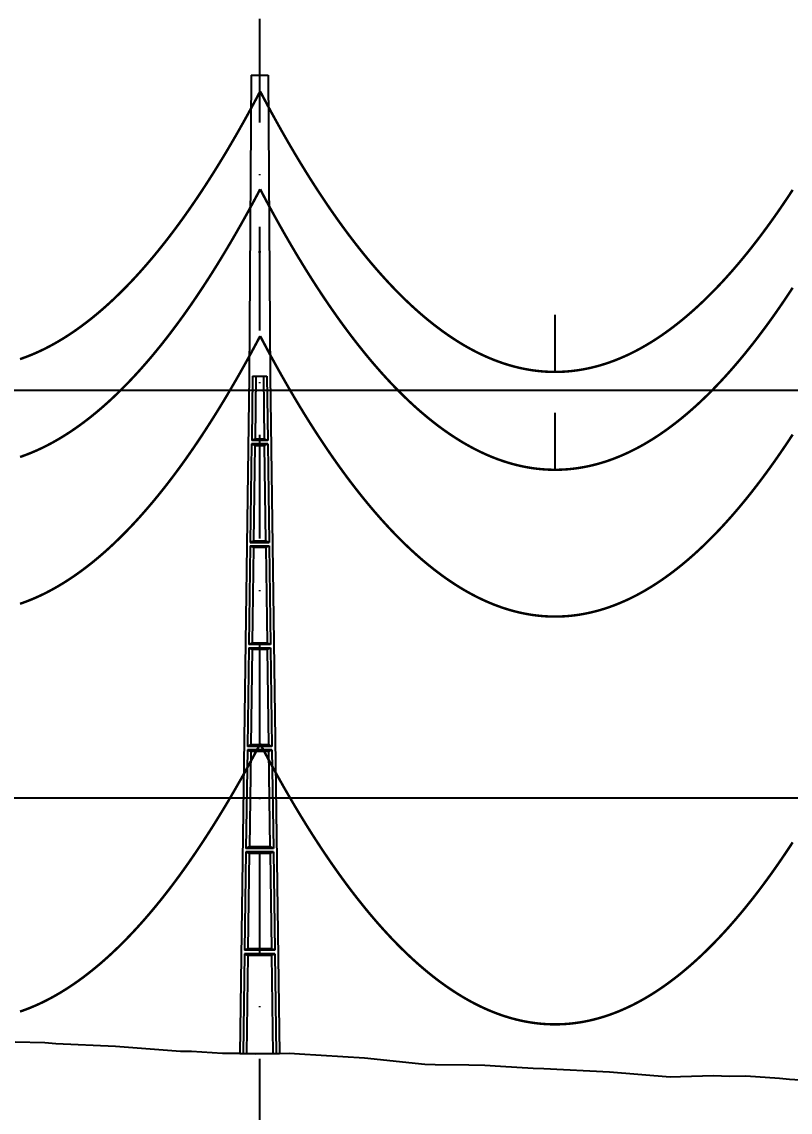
# Model space of a CAD drawing. Header units: metres. Extents: x -121 to 9872, y 3505 to 10721.
# Drawn here: x 7355.3 to 7449.5, y 6238.4 to 6372.1 of the extents above; entities that cross this region are included whole.
import ezdxf

# ---------------------------------------------------------------- set-up
doc = ezdxf.new("R2010")
doc.units = ezdxf.units.M
doc.header["$PDMODE"] = 2
doc.linetypes.add('DASHDOT', pattern=[25.4, 12.7, -6.35, 0, -6.35])
doc.linetypes.add('DASHED', pattern=[0.75, 0.5, -0.25])
for name, color, linetype in [('C-ROAD-PROF', 2, 'DASHED'), ('CON-EOL- FO', 101, 'Continuous'), ('CON-EOL- PROJEÇÃO', 22, 'Continuous'), ('CON-EOL-CA ARBUTUS', 144, 'Continuous'), ('cotas', 7, 'Continuous'), ('GRID', 253, 'Continuous'), ('POSTE DT', 7, 'Continuous')]:
    doc.layers.add(name, color=color, linetype=linetype)
doc.styles.get("Standard").update_dxf_attribs({"font": 'arial.ttf'})
doc.dimstyles.new('ISO-25', dxfattribs={"dimtxt": 2.5, "dimasz": 2.5, "dimexe": 1.25, "dimexo": 0.625, "dimtad": 1, "dimzin": 1, "dimtxsty": 'Standard', "dimcen": 2.5, "dimaunit": 1, "dimadec": 3, "dimazin": 3, "dimtfac": 1, "dimtmove": 0, "dimatfit": 3, "dimfxlon": 1, "dimarcsym": 0})

# ---------------------------------------------------------------- blocks, each defined once
blk = doc.blocks.new('*U1')
at = {"layer": 'POSTE DT', "extrusion": (0, 1, 0)}
for p, q in [((-3.31, 378.23), (-4.05, 262)), ((-3.31, 378.23), (3.31, 378.23)), ((3.31, 378.23), (4.06, 262)), ((-4.05, 262), (-7.72, 0)), ((-4.05, 262), (-4.05, 262)), ((-2.73, 262), (-3.08, 237.05)), ((-2.73, 262), (2.75, 262)), ((-1.42, 262), (-1.77, 237.57)), ((1.43, 262), (1.77, 237.57)), ((2.75, 262), (3.1, 237.05)), ((4.06, 262), (7.72, 0)), ((3.1, 237.05), (-3.08, 237.05)), ((-3.1, 235.74), (-3.63, 197.65)), ((3.11, 235.73), (-3.1, 235.74)), ((-1.8, 235.21), (-2.32, 198.19)), ((1.8, 235.21), (2.32, 198.19)), ((3.11, 235.73), (3.65, 197.65)), ((-3.65, 196.34), (-4.19, 158.25)), ((-2.35, 195.8), (-2.87, 158.8)), ((2.35, 195.8), (2.87, 158.8)), ((3.66, 196.34), (4.2, 158.25)), ((-4.21, 156.94), (-4.74, 118.85)), ((-2.9, 156.39), (-3.42, 119.41)), ((2.91, 156.39), (3.42, 119.41)), ((4.21, 156.94), (4.75, 118.85)), ((4.75, 118.85), (-4.74, 118.85)), ((-4.76, 117.54), (-5.29, 79.45)), ((4.77, 117.54), (-4.76, 117.54)), ((-3.46, 116.98), (-3.97, 80.02)), ((3.46, 116.98), (3.98, 80.02)), ((4.77, 117.54), (5.3, 79.45)), ((-5.31, 78.14), (-5.85, 40.06)), ((5.32, 78.14), (-5.31, 78.14)), ((5.3, 79.45), (-5.29, 79.45)), ((-4.01, 77.57), (-4.53, 40.63)), ((4.01, 77.57), (4.53, 40.63)), ((5.32, 78.14), (5.85, 40.06)), ((-5.86, 38.74), (-6.41, 0)), ((5.87, 38.74), (-5.86, 38.74)), ((5.85, 40.06), (-5.85, 40.06)), ((-4.56, 38.17), (-5.1, 0)), ((4.56, 38.17), (5.1, 0)), ((5.87, 38.74), (6.41, 0)), ((-6.41, 0), (-7.72, 0)), ((-5.1, 0), (-6.41, 0)), ((5.1, 0), (-5.1, 0)), ((6.41, 0), (5.1, 0)), ((7.72, 0), (6.41, 0))]:
    blk.add_line(p, q, dxfattribs=at)
at = {"layer": 'POSTE DT', "ltscale": 3}
for points in [[(-3.65, 196.34), (3.66, 196.34)], [(-3.63, 197.65), (3.65, 197.65)], [(-4.21, 156.94), (4.21, 156.94)], [(4.2, 158.25), (-4.19, 158.25)]]:
    blk.add_lwpolyline(points, dxfattribs=at)
at = {"layer": 'POSTE DT'}
for points, knots in [([(0.25, 309.94), (0.25, 309.93), (0.25, 309.93), (0.25, 309.92), (0.25, 309.91), (0.25, 309.9), (0.25, 309.89), (0.24, 309.85), (0.22, 309.82), (0.19, 309.77), (0.16, 309.74), (0.11, 309.71), (0.08, 309.7), (0.01, 309.68), (-0.02, 309.68), (-0.08, 309.7), (-0.11, 309.71), (-0.16, 309.74), (-0.18, 309.76), (-0.21, 309.8), (-0.22, 309.82), (-0.24, 309.85), (-0.24, 309.87), (-0.25, 309.89), (-0.25, 309.9), (-0.25, 309.92), (-0.25, 309.92), (-0.25, 309.93), (-0.25, 309.94), (-0.25, 309.95), (-0.25, 309.95), (-0.25, 309.96), (-0.25, 309.97), (-0.24, 310), (-0.23, 310.02), (-0.21, 310.07), (-0.2, 310.09), (-0.15, 310.14), (-0.13, 310.15), (-0.07, 310.18), (-0.03, 310.19), (0.03, 310.19), (0.06, 310.18), (0.12, 310.16), (0.14, 310.14), (0.18, 310.11), (0.2, 310.09), (0.21, 310.06), (0.22, 310.05), (0.23, 310.04), (0.24, 310.01), (0.24, 309.99), (0.25, 309.97), (0.25, 309.96), (0.25, 309.95), (0.25, 309.94), (0.25, 309.94), (0.25, 309.94), (0.25, 309.94)], [-54.728303, -54.728303, -54.728303, -54.728303, -54.309038, -54.309038, -53.647169, -53.647169, -52.532885, -52.532885, -48.86224, -48.86224, -45.282765, -45.282765, -41.52867, -41.52867, -37.867486, -37.867486, -34.454589, -34.454589, -31.301423, -31.301423, -28.48103, -28.48103, -26.961755, -26.961755, -25.7544, -25.7544, -25.136228, -25.136228, -24.64409, -24.64409, -24.094201, -24.094201, -23.191199, -23.191199, -20.494482, -20.494482, -17.342863, -17.342863, -13.645538, -13.645538, -9.835989, -9.835989, -6.296781, -6.296781, -3.005029, -3.005029, 0, 0, 0, 1.527594, 1.527594, 3.697216, 3.697216, 4.489727, 4.489727, 5.01438, 5.01438, 5.095313, 5.095313, 5.095313, 5.095313]), ([(-1.77, 237.57), (-1.99, 237.49), (-2.21, 237.4), (-2.64, 237.22), (-2.86, 237.14), (-3.08, 237.05)], [0, 0, 0, 0, 56.660495, 56.660495, 113.412826, 113.412826, 113.412826, 113.412826]), ([(1.77, 237.57), (1.18, 237.57), (0.59, 237.57), (-0.59, 237.57), (-1.18, 237.57), (-1.77, 237.57)], [0, 0, 0, 0, 67.306894, 67.306894, 134.614447, 134.614447, 134.614447, 134.614447]), ([(3.1, 237.05), (2.87, 237.14), (2.65, 237.23), (2.21, 237.4), (1.99, 237.49), (1.77, 237.57)], [0, 0, 0, 0, 56.738948, 56.738948, 113.38731, 113.38731, 113.38731, 113.38731]), ([(-3.1, 235.74), (-2.88, 235.65), (-2.67, 235.56), (-2.23, 235.39), (-2.02, 235.3), (-1.8, 235.21)], [0.055576, 0.055576, 0.055576, 0.055576, 56.767409, 56.767409, 113.50757, 113.50757, 113.50757, 113.50757]), ([(-1.8, 235.21), (-1.2, 235.21), (-0.6, 235.21), (0.6, 235.21), (1.2, 235.21), (1.8, 235.21)], [0, 0, 0, 0, 68.567797, 68.567797, 137.136247, 137.136247, 137.136247, 137.136247]), ([(1.8, 235.21), (2.02, 235.3), (2.24, 235.38), (2.68, 235.56), (2.89, 235.65), (3.11, 235.73)], [0, 0, 0, 0, 56.845349, 56.845349, 113.599799, 113.599799, 113.599799, 113.599799]), ([(-2.32, 198.19), (-2.54, 198.1), (-2.76, 198.01), (-3.2, 197.83), (-3.41, 197.74), (-3.63, 197.65)], [0, 0, 0, 0, 63.412073, 63.412073, 126.777421, 126.777421, 126.777421, 126.777421]), ([(2.32, 198.19), (1.55, 198.19), (0.77, 198.19), (-0.77, 198.19), (-1.55, 198.19), (-2.32, 198.19)], [0, 0, 0, 0, 88.31008, 88.31008, 176.620652, 176.620652, 176.620652, 176.620652]), ([(3.65, 197.65), (3.43, 197.74), (3.2, 197.83), (2.76, 198.01), (2.54, 198.1), (2.32, 198.19)], [0, 0, 0, 0, 63.488119, 63.488119, 126.880939, 126.880939, 126.880939, 126.880939]), ([(-3.65, 196.34), (-3.43, 196.25), (-3.22, 196.16), (-2.78, 195.98), (-2.57, 195.89), (-2.35, 195.8)], [0.054307, 0.054307, 0.054307, 0.054307, 63.527131, 63.527131, 127.063246, 127.063246, 127.063246, 127.063246]), ([(-2.35, 195.8), (-1.57, 195.8), (-0.78, 195.8), (0.79, 195.8), (1.57, 195.8), (2.35, 195.8)], [0, 0, 0, 0, 89.585713, 89.585713, 179.17191, 179.17191, 179.17191, 179.17191]), ([(2.35, 195.8), (2.57, 195.89), (2.79, 195.98), (3.23, 196.16), (3.45, 196.25), (3.66, 196.34)], [0, 0, 0, 0, 63.60246, 63.60246, 127.109696, 127.109696, 127.109696, 127.109696]), ([(-4.21, 156.94), (-3.99, 156.85), (-3.77, 156.75), (-3.34, 156.57), (-3.12, 156.48), (-2.9, 156.39)], [0.053423, 0.053423, 0.053423, 0.053423, 70.429742, 70.429742, 140.90167, 140.90167, 140.90167, 140.90167]), ([(-2.87, 158.8), (-3.09, 158.71), (-3.31, 158.62), (-3.75, 158.43), (-3.97, 158.34), (-4.19, 158.25)], [0, 0, 0, 0, 70.301707, 70.301707, 140.590947, 140.590947, 140.590947, 140.590947]), ([(-2.9, 156.39), (-1.94, 156.39), (-0.97, 156.39), (0.97, 156.39), (1.94, 156.39), (2.91, 156.39)], [0, 0, 0, 0, 110.60219, 110.60219, 221.20473, 221.20473, 221.20473, 221.20473]), ([(2.87, 158.8), (1.92, 158.8), (0.96, 158.8), (-0.96, 158.8), (-1.91, 158.8), (-2.87, 158.8)], [0, 0, 0, 0, 109.314454, 109.314454, 218.629264, 218.629264, 218.629264, 218.629264]), ([(4.2, 158.25), (3.98, 158.34), (3.76, 158.44), (3.31, 158.62), (3.09, 158.71), (2.87, 158.8)], [0, 0, 0, 0, 70.379198, 70.379198, 140.659718, 140.659718, 140.659718, 140.659718]), ([(2.91, 156.39), (3.12, 156.48), (3.34, 156.57), (3.78, 156.75), (4, 156.85), (4.21, 156.94)], [0, 0, 0, 0, 70.506649, 70.506649, 140.914701, 140.914701, 140.914701, 140.914701]), ([(-3.42, 119.41), (-3.64, 119.32), (-3.86, 119.23), (-4.3, 119.04), (-4.52, 118.95), (-4.74, 118.85)], [0, 0, 0, 0, 77.299547, 77.299547, 154.618634, 154.618634, 154.618634, 154.618634]), ([(3.42, 119.41), (2.28, 119.41), (1.14, 119.41), (-1.14, 119.41), (-2.28, 119.41), (-3.42, 119.41)], [0, 0, 0, 0, 130.319901, 130.319901, 260.640046, 260.640046, 260.640046, 260.640046]), ([(4.75, 118.85), (4.53, 118.95), (4.31, 119.04), (3.87, 119.23), (3.64, 119.32), (3.42, 119.41)], [0, 0, 0, 0, 77.381597, 77.381597, 154.66183, 154.66183, 154.66183, 154.66183]), ([(-4.76, 117.54), (-4.54, 117.45), (-4.32, 117.35), (-3.89, 117.17), (-3.67, 117.07), (-3.46, 116.98)], [0.052784, 0.052784, 0.052784, 0.052784, 77.438432, 77.438432, 154.950301, 154.950301, 154.950301, 154.950301]), ([(-3.46, 116.98), (-2.3, 116.98), (-1.15, 116.98), (1.15, 116.98), (2.31, 116.98), (3.46, 116.98)], [0, 0, 0, 0, 131.617604, 131.617604, 263.235447, 263.235447, 263.235447, 263.235447]), ([(3.46, 116.98), (3.68, 117.07), (3.89, 117.17), (4.33, 117.35), (4.55, 117.45), (4.77, 117.54)], [0, 0, 0, 0, 77.520013, 77.520013, 154.938747, 154.938747, 154.938747, 154.938747]), ([(-5.31, 78.14), (-5.09, 78.05), (-4.88, 77.95), (-4.44, 77.76), (-4.23, 77.67), (-4.01, 77.57)], [0.052308, 0.052308, 0.052308, 0.052308, 84.527725, 84.527725, 169.158824, 169.158824, 169.158824, 169.158824]), ([(-3.97, 80.02), (-4.19, 79.93), (-4.41, 79.83), (-4.85, 79.64), (-5.07, 79.55), (-5.29, 79.45)], [0, 0, 0, 0, 84.379671, 84.379671, 168.809376, 168.809376, 168.809376, 168.809376]), ([(-4.01, 77.57), (-2.67, 77.57), (-1.34, 77.57), (1.34, 77.57), (2.67, 77.57), (4.01, 77.57)], [0, 0, 0, 0, 152.632212, 152.632212, 305.264569, 305.264569, 305.264569, 305.264569]), ([(3.98, 80.02), (2.65, 80.02), (1.33, 80.02), (-1.32, 80.02), (-2.65, 80.02), (-3.97, 80.02)], [0, 0, 0, 0, 151.326157, 151.326157, 302.652465, 302.652465, 302.652465, 302.652465]), ([(5.3, 79.45), (5.08, 79.55), (4.86, 79.64), (4.42, 79.83), (4.2, 79.93), (3.98, 80.02)], [0, 0, 0, 0, 84.46863, 84.46863, 168.833721, 168.833721, 168.833721, 168.833721]), ([(4.01, 77.57), (4.23, 77.67), (4.45, 77.76), (4.88, 77.95), (5.1, 78.05), (5.32, 78.14)], [0, 0, 0, 0, 84.616316, 84.616316, 169.129178, 169.129178, 169.129178, 169.129178]), ([(-5.86, 38.74), (-5.65, 38.65), (-5.43, 38.55), (-5, 38.36), (-4.78, 38.26), (-4.56, 38.17)], [0.026524, 0.026524, 0.026524, 0.026524, 91.679563, 91.679563, 183.466041, 183.466041, 183.466041, 183.466041]), ([(-4.53, 40.63), (-4.75, 40.53), (-4.97, 40.44), (-5.41, 40.25), (-5.63, 40.15), (-5.85, 40.06)], [0, 0, 0, 0, 91.523648, 91.523648, 183.126775, 183.126775, 183.126775, 183.126775]), ([(-4.56, 38.17), (-3.04, 38.17), (-1.52, 38.17), (1.52, 38.17), (3.04, 38.17), (4.56, 38.17)], [0, 0, 0, 0, 173.646192, 173.646192, 347.292451, 347.292451, 347.292451, 347.292451]), ([(4.53, 40.63), (3.02, 40.63), (1.51, 40.63), (-1.51, 40.63), (-3.02, 40.63), (-4.53, 40.63)], [0, 0, 0, 0, 172.33304, 172.33304, 344.666151, 344.666151, 344.666151, 344.666151]), ([(5.85, 40.06), (5.63, 40.15), (5.41, 40.25), (4.97, 40.44), (4.75, 40.53), (4.53, 40.63)], [0, 0, 0, 0, 91.621326, 91.621326, 183.137324, 183.137324, 183.137324, 183.137324]), ([(4.56, 38.17), (4.78, 38.26), (5, 38.36), (5.43, 38.55), (5.65, 38.65), (5.87, 38.74)], [0, 0, 0, 0, 91.776928, 91.776928, 183.448614, 183.448614, 183.448614, 183.448614])]:
    blk.add_open_spline(points, degree=3, knots=knots, dxfattribs=at)
blk = doc.blocks.new('*D403')
at = {"layer": 'cotas', "color": 0, "lineweight": -2, "transparency": 16777216}
for p, q in [((7384.42, 6397.06), (7384.42, 6399.31)), ((7459.49, 6397.06), (7459.49, 6399.31)), ((7386.92, 6398.06), (7456.99, 6398.06))]:
    blk.add_line(p, q, dxfattribs=at)
at = {"layer": 'cotas', "color": 0, "transparency": 16777216}
for points in [[(7386.92, 6398.48), (7386.92, 6397.64), (7384.42, 6398.06)], [(7456.99, 6398.48), (7456.99, 6397.64), (7459.49, 6398.06)]]:
    blk.add_solid(points, dxfattribs=at)
at = {"layer": 'Defpoints', "color": 0, "transparency": 16777216}
for p in [(7459.49, 6398.06), (7459.49, 6370.9), (7384.42, 6365.57)]:
    blk.add_point(p, dxfattribs=at)
at = {"layer": 'cotas', "color": 0, "transparency": 16777216, "insert": (7421.95, 6399.96), "char_height": 2.5, "attachment_point": 5}
blk.add_mtext('75.06', dxfattribs=at)

msp = doc.modelspace()

# ---------------------------------------------------------------- linework, layer by layer
at = {"layer": 'C-ROAD-PROF', "color": 0, "linetype": 'Continuous', "lineweight": -3}
msp.add_lwpolyline([(7354.442, 6247.061), (7358.068, 6246.99), (7359.423, 6246.86), (7366.735, 6246.534), (7374.71, 6245.9), (7376.069, 6245.928), (7379.862, 6245.672), (7381.896, 6245.644), (7383.893, 6245.585), (7388.089, 6245.669), (7389.318, 6245.585), (7397.29, 6245.108), (7404.675, 6244.308), (7405.931, 6244.258), (7410.07, 6244.229), (7412.025, 6244.18), (7413.957, 6244.087), (7417.97, 6243.817), (7419.28, 6243.773), (7427.313, 6243.388), (7434.762, 6242.744), (7436.04, 6242.808), (7440.083, 6242.941), (7442.059, 6242.851), (7444.063, 6242.865), (7448.153, 6242.577), (7449.416, 6242.463), (7456.69, 6242.015)], dxfattribs=at)
at = {"layer": 'CON-EOL- FO', "const_width": 0.3}
for points in [[(7355.033, 6300.763), (7355.401, 6300.891), (7355.769, 6301.027), (7356.137, 6301.169), (7356.505, 6301.319), (7356.873, 6301.475), (7357.242, 6301.639), (7357.61, 6301.81), (7357.978, 6301.988), (7358.346, 6302.174), (7358.714, 6302.366), (7359.082, 6302.565), (7359.451, 6302.772), (7359.819, 6302.986), (7360.187, 6303.207), (7360.555, 6303.435), (7360.923, 6303.67), (7361.291, 6303.912), (7361.659, 6304.161), (7362.028, 6304.418), (7362.396, 6304.681), (7362.764, 6304.952), (7363.132, 6305.23), (7363.5, 6305.515), (7363.868, 6305.807), (7364.237, 6306.106), (7364.605, 6306.412), (7364.973, 6306.726), (7365.341, 6307.047), (7365.709, 6307.374), (7366.077, 6307.709), (7366.446, 6308.051), (7366.814, 6308.401), (7367.182, 6308.757), (7367.55, 6309.12), (7367.918, 6309.491), (7368.286, 6309.869), (7368.654, 6310.254), (7369.023, 6310.646), (7369.391, 6311.045), (7369.759, 6311.452), (7370.127, 6311.865), (7370.495, 6312.286), (7370.863, 6312.714), (7371.232, 6313.149), (7371.6, 6313.591), (7371.968, 6314.04), (7372.336, 6314.497), (7372.704, 6314.96), (7373.072, 6315.431), (7373.441, 6315.909), (7373.809, 6316.394), (7374.177, 6316.887), (7374.545, 6317.386), (7374.913, 6317.893), (7375.281, 6318.407), (7375.65, 6318.928), (7376.018, 6319.456), (7376.386, 6319.992), (7376.754, 6320.534), (7377.122, 6321.084), (7377.49, 6321.641), (7377.858, 6322.205), (7378.227, 6322.777), (7378.595, 6323.355), (7378.963, 6323.941), (7379.331, 6324.534), (7379.699, 6325.134), (7380.067, 6325.742), (7380.436, 6326.356), (7380.804, 6326.978), (7381.172, 6327.607), (7381.54, 6328.243), (7381.908, 6328.887), (7382.276, 6329.537), (7382.645, 6330.195), (7383.013, 6330.86), (7383.381, 6331.533), (7383.749, 6332.212), (7384.117, 6332.899), (7384.485, 6333.593)], [(7384.485, 6333.593), (7384.858, 6332.885), (7385.232, 6332.184), (7385.605, 6331.49), (7385.978, 6330.804), (7386.351, 6330.126), (7386.724, 6329.455), (7387.097, 6328.791), (7387.47, 6328.134), (7387.844, 6327.485), (7388.217, 6326.844), (7388.59, 6326.21), (7388.963, 6325.583), (7389.336, 6324.964), (7389.709, 6324.352), (7390.082, 6323.747), (7390.455, 6323.15), (7390.829, 6322.56), (7391.202, 6321.978), (7391.575, 6321.403), (7391.948, 6320.836), (7392.321, 6320.276), (7392.694, 6319.723), (7393.067, 6319.177), (7393.441, 6318.639), (7393.814, 6318.109), (7394.187, 6317.585), (7394.56, 6317.07), (7394.933, 6316.561), (7395.306, 6316.06), (7395.679, 6315.566), (7396.052, 6315.08), (7396.426, 6314.601), (7396.799, 6314.129), (7397.172, 6313.665), (7397.545, 6313.208), (7397.918, 6312.758), (7398.291, 6312.316), (7398.664, 6311.881), (7399.038, 6311.454), (7399.411, 6311.033), (7399.784, 6310.621), (7400.157, 6310.215), (7400.53, 6309.817), (7400.903, 6309.426), (7401.276, 6309.043), (7401.65, 6308.667), (7402.023, 6308.298), (7402.396, 6307.936), (7402.769, 6307.582), (7403.142, 6307.235), (7403.515, 6306.896), (7403.888, 6306.564), (7404.261, 6306.239), (7404.635, 6305.922), (7405.008, 6305.612), (7405.381, 6305.309), (7405.754, 6305.014), (7406.127, 6304.725), (7406.5, 6304.445), (7406.873, 6304.171), (7407.247, 6303.905), (7407.62, 6303.646), (7407.993, 6303.395), (7408.366, 6303.151), (7408.739, 6302.914), (7409.112, 6302.684), (7409.485, 6302.462), (7409.858, 6302.247), (7410.232, 6302.039), (7410.605, 6301.839), (7410.978, 6301.646), (7411.351, 6301.461), (7411.724, 6301.282), (7412.097, 6301.111), (7412.47, 6300.947), (7412.844, 6300.791), (7413.217, 6300.642), (7413.59, 6300.5), (7413.963, 6300.366), (7414.336, 6300.239), (7414.709, 6300.119), (7415.082, 6300.006), (7415.455, 6299.901), (7415.829, 6299.803), (7416.202, 6299.712), (7416.575, 6299.629), (7416.948, 6299.553), (7417.321, 6299.484), (7417.694, 6299.423), (7418.067, 6299.369), (7418.441, 6299.322), (7418.814, 6299.283), (7419.187, 6299.25), (7419.56, 6299.225), (7419.933, 6299.208), (7420.306, 6299.198), (7420.679, 6299.195), (7421.052, 6299.199), (7421.426, 6299.211), (7421.799, 6299.23), (7422.172, 6299.256), (7422.545, 6299.289), (7422.918, 6299.33), (7423.291, 6299.378), (7423.664, 6299.434), (7424.038, 6299.497), (7424.411, 6299.567), (7424.784, 6299.644), (7425.157, 6299.729), (7425.53, 6299.821), (7425.903, 6299.92), (7426.276, 6300.027), (7426.65, 6300.141), (7427.023, 6300.262), (7427.396, 6300.39), (7427.769, 6300.526), (7428.142, 6300.669), (7428.515, 6300.82), (7428.888, 6300.978), (7429.261, 6301.143), (7429.635, 6301.315), (7430.008, 6301.495), (7430.381, 6301.682), (7430.754, 6301.876), (7431.127, 6302.078), (7431.5, 6302.287), (7431.873, 6302.503), (7432.247, 6302.727), (7432.62, 6302.957), (7432.993, 6303.196), (7433.366, 6303.441), (7433.739, 6303.694), (7434.112, 6303.954), (7434.485, 6304.222), (7434.858, 6304.497), (7435.232, 6304.779), (7435.605, 6305.068), (7435.978, 6305.365), (7436.351, 6305.669), (7436.724, 6305.981), (7437.097, 6306.299), (7437.47, 6306.626), (7437.844, 6306.959), (7438.217, 6307.3), (7438.59, 6307.648), (7438.963, 6308.003), (7439.336, 6308.366), (7439.709, 6308.736), (7440.082, 6309.114), (7440.455, 6309.499), (7440.829, 6309.891), (7441.202, 6310.29), (7441.575, 6310.697), (7441.948, 6311.111), (7442.321, 6311.533), (7442.694, 6311.962), (7443.067, 6312.398), (7443.441, 6312.842), (7443.814, 6313.293), (7444.187, 6313.751), (7444.56, 6314.217), (7444.933, 6314.69), (7445.306, 6315.17), (7445.679, 6315.658), (7446.052, 6316.153), (7446.426, 6316.656), (7446.799, 6317.166), (7447.172, 6317.683), (7447.545, 6318.208), (7447.918, 6318.74), (7448.291, 6319.279), (7448.664, 6319.826), (7449.038, 6320.38), (7449.411, 6320.941), (7449.784, 6321.51)]]:
    msp.add_lwpolyline(points, dxfattribs=at)
at = {"layer": 'CON-EOL- PROJEÇÃO', "lineweight": 30, "const_width": 0.3}
for points in [[(7355.033, 6250.763), (7355.401, 6250.891), (7355.769, 6251.027), (7356.137, 6251.169), (7356.505, 6251.319), (7356.873, 6251.475), (7357.242, 6251.639), (7357.61, 6251.81), (7357.978, 6251.988), (7358.346, 6252.174), (7358.714, 6252.366), (7359.082, 6252.565), (7359.451, 6252.772), (7359.819, 6252.986), (7360.187, 6253.207), (7360.555, 6253.435), (7360.923, 6253.67), (7361.291, 6253.912), (7361.659, 6254.161), (7362.028, 6254.418), (7362.396, 6254.681), (7362.764, 6254.952), (7363.132, 6255.23), (7363.5, 6255.515), (7363.868, 6255.807), (7364.237, 6256.106), (7364.605, 6256.412), (7364.973, 6256.726), (7365.341, 6257.047), (7365.709, 6257.374), (7366.077, 6257.709), (7366.446, 6258.051), (7366.814, 6258.401), (7367.182, 6258.757), (7367.55, 6259.12), (7367.918, 6259.491), (7368.286, 6259.869), (7368.654, 6260.254), (7369.023, 6260.646), (7369.391, 6261.045), (7369.759, 6261.452), (7370.127, 6261.865), (7370.495, 6262.286), (7370.863, 6262.714), (7371.232, 6263.149), (7371.6, 6263.591), (7371.968, 6264.04), (7372.336, 6264.497), (7372.704, 6264.96), (7373.072, 6265.431), (7373.441, 6265.909), (7373.809, 6266.394), (7374.177, 6266.887), (7374.545, 6267.386), (7374.913, 6267.893), (7375.281, 6268.407), (7375.65, 6268.928), (7376.018, 6269.456), (7376.386, 6269.992), (7376.754, 6270.534), (7377.122, 6271.084), (7377.49, 6271.641), (7377.858, 6272.205), (7378.227, 6272.777), (7378.595, 6273.355), (7378.963, 6273.941), (7379.331, 6274.534), (7379.699, 6275.134), (7380.067, 6275.742), (7380.436, 6276.356), (7380.804, 6276.978), (7381.172, 6277.607), (7381.54, 6278.243), (7381.908, 6278.887), (7382.276, 6279.537), (7382.645, 6280.195), (7383.013, 6280.86), (7383.381, 6281.533), (7383.749, 6282.212), (7384.117, 6282.899), (7384.485, 6283.593)], [(7384.485, 6283.593), (7384.858, 6282.885), (7385.232, 6282.184), (7385.605, 6281.49), (7385.978, 6280.804), (7386.351, 6280.126), (7386.724, 6279.455), (7387.097, 6278.791), (7387.47, 6278.134), (7387.844, 6277.485), (7388.217, 6276.844), (7388.59, 6276.21), (7388.963, 6275.583), (7389.336, 6274.964), (7389.709, 6274.352), (7390.082, 6273.747), (7390.455, 6273.15), (7390.829, 6272.56), (7391.202, 6271.978), (7391.575, 6271.403), (7391.948, 6270.836), (7392.321, 6270.276), (7392.694, 6269.723), (7393.067, 6269.177), (7393.441, 6268.639), (7393.814, 6268.109), (7394.187, 6267.585), (7394.56, 6267.07), (7394.933, 6266.561), (7395.306, 6266.06), (7395.679, 6265.566), (7396.052, 6265.08), (7396.426, 6264.601), (7396.799, 6264.129), (7397.172, 6263.665), (7397.545, 6263.208), (7397.918, 6262.758), (7398.291, 6262.316), (7398.664, 6261.881), (7399.038, 6261.454), (7399.411, 6261.033), (7399.784, 6260.621), (7400.157, 6260.215), (7400.53, 6259.817), (7400.903, 6259.426), (7401.276, 6259.043), (7401.65, 6258.667), (7402.023, 6258.298), (7402.396, 6257.936), (7402.769, 6257.582), (7403.142, 6257.235), (7403.515, 6256.896), (7403.888, 6256.564), (7404.261, 6256.239), (7404.635, 6255.922), (7405.008, 6255.612), (7405.381, 6255.309), (7405.754, 6255.014), (7406.127, 6254.725), (7406.5, 6254.445), (7406.873, 6254.171), (7407.247, 6253.905), (7407.62, 6253.646), (7407.993, 6253.395), (7408.366, 6253.151), (7408.739, 6252.914), (7409.112, 6252.684), (7409.485, 6252.462), (7409.858, 6252.247), (7410.232, 6252.039), (7410.605, 6251.839), (7410.978, 6251.646), (7411.351, 6251.461), (7411.724, 6251.282), (7412.097, 6251.111), (7412.47, 6250.947), (7412.844, 6250.791), (7413.217, 6250.642), (7413.59, 6250.5), (7413.963, 6250.366), (7414.336, 6250.239), (7414.709, 6250.119), (7415.082, 6250.006), (7415.455, 6249.901), (7415.829, 6249.803), (7416.202, 6249.712), (7416.575, 6249.629), (7416.948, 6249.553), (7417.321, 6249.484), (7417.694, 6249.423), (7418.067, 6249.369), (7418.441, 6249.322), (7418.814, 6249.283), (7419.187, 6249.25), (7419.56, 6249.225), (7419.933, 6249.208), (7420.306, 6249.198), (7420.679, 6249.195), (7421.052, 6249.199), (7421.426, 6249.211), (7421.799, 6249.23), (7422.172, 6249.256), (7422.545, 6249.289), (7422.918, 6249.33), (7423.291, 6249.378), (7423.664, 6249.434), (7424.038, 6249.497), (7424.411, 6249.567), (7424.784, 6249.644), (7425.157, 6249.729), (7425.53, 6249.821), (7425.903, 6249.92), (7426.276, 6250.027), (7426.65, 6250.141), (7427.023, 6250.262), (7427.396, 6250.39), (7427.769, 6250.526), (7428.142, 6250.669), (7428.515, 6250.82), (7428.888, 6250.978), (7429.261, 6251.143), (7429.635, 6251.315), (7430.008, 6251.495), (7430.381, 6251.682), (7430.754, 6251.876), (7431.127, 6252.078), (7431.5, 6252.287), (7431.873, 6252.503), (7432.247, 6252.727), (7432.62, 6252.957), (7432.993, 6253.196), (7433.366, 6253.441), (7433.739, 6253.694), (7434.112, 6253.954), (7434.485, 6254.222), (7434.858, 6254.497), (7435.232, 6254.779), (7435.605, 6255.068), (7435.978, 6255.365), (7436.351, 6255.669), (7436.724, 6255.981), (7437.097, 6256.299), (7437.47, 6256.626), (7437.844, 6256.959), (7438.217, 6257.3), (7438.59, 6257.648), (7438.963, 6258.003), (7439.336, 6258.366), (7439.709, 6258.736), (7440.082, 6259.114), (7440.455, 6259.499), (7440.829, 6259.891), (7441.202, 6260.29), (7441.575, 6260.697), (7441.948, 6261.111), (7442.321, 6261.533), (7442.694, 6261.962), (7443.067, 6262.398), (7443.441, 6262.842), (7443.814, 6263.293), (7444.187, 6263.751), (7444.56, 6264.217), (7444.933, 6264.69), (7445.306, 6265.17), (7445.679, 6265.658), (7446.052, 6266.153), (7446.426, 6266.656), (7446.799, 6267.166), (7447.172, 6267.683), (7447.545, 6268.208), (7447.918, 6268.74), (7448.291, 6269.279), (7448.664, 6269.826), (7449.038, 6270.38), (7449.411, 6270.941), (7449.784, 6271.51)]]:
    msp.add_lwpolyline(points, dxfattribs=at)
at = {"layer": 'CON-EOL-CA ARBUTUS'}
for p, q in [((7420.644, 6329.195), (7420.644, 6336.195)), ((7420.644, 6317.195), (7420.644, 6324.195))]:
    msp.add_line(p, q, dxfattribs=at)
at = {"layer": 'CON-EOL-CA ARBUTUS', "const_width": 0.3}
for points in [[(7355.033, 6330.763), (7355.401, 6330.891), (7355.769, 6331.027), (7356.137, 6331.169), (7356.505, 6331.319), (7356.873, 6331.475), (7357.242, 6331.639), (7357.61, 6331.81), (7357.978, 6331.988), (7358.346, 6332.174), (7358.714, 6332.366), (7359.082, 6332.565), (7359.451, 6332.772), (7359.819, 6332.986), (7360.187, 6333.207), (7360.555, 6333.435), (7360.923, 6333.67), (7361.291, 6333.912), (7361.659, 6334.161), (7362.028, 6334.418), (7362.396, 6334.681), (7362.764, 6334.952), (7363.132, 6335.23), (7363.5, 6335.515), (7363.868, 6335.807), (7364.237, 6336.106), (7364.605, 6336.412), (7364.973, 6336.726), (7365.341, 6337.047), (7365.709, 6337.374), (7366.077, 6337.709), (7366.446, 6338.051), (7366.814, 6338.401), (7367.182, 6338.757), (7367.55, 6339.12), (7367.918, 6339.491), (7368.286, 6339.869), (7368.654, 6340.254), (7369.023, 6340.646), (7369.391, 6341.045), (7369.759, 6341.452), (7370.127, 6341.865), (7370.495, 6342.286), (7370.863, 6342.714), (7371.232, 6343.149), (7371.6, 6343.591), (7371.968, 6344.04), (7372.336, 6344.497), (7372.704, 6344.96), (7373.072, 6345.431), (7373.441, 6345.909), (7373.809, 6346.394), (7374.177, 6346.887), (7374.545, 6347.386), (7374.913, 6347.893), (7375.281, 6348.407), (7375.65, 6348.928), (7376.018, 6349.456), (7376.386, 6349.992), (7376.754, 6350.534), (7377.122, 6351.084), (7377.49, 6351.641), (7377.858, 6352.205), (7378.227, 6352.777), (7378.595, 6353.355), (7378.963, 6353.941), (7379.331, 6354.534), (7379.699, 6355.134), (7380.067, 6355.742), (7380.436, 6356.356), (7380.804, 6356.978), (7381.172, 6357.607), (7381.54, 6358.243), (7381.908, 6358.887), (7382.276, 6359.537), (7382.645, 6360.195), (7383.013, 6360.86), (7383.381, 6361.533), (7383.749, 6362.212), (7384.117, 6362.899), (7384.485, 6363.593)], [(7384.485, 6363.593), (7384.858, 6362.885), (7385.232, 6362.184), (7385.605, 6361.49), (7385.978, 6360.804), (7386.351, 6360.126), (7386.724, 6359.455), (7387.097, 6358.791), (7387.47, 6358.134), (7387.844, 6357.485), (7388.217, 6356.844), (7388.59, 6356.21), (7388.963, 6355.583), (7389.336, 6354.964), (7389.709, 6354.352), (7390.082, 6353.747), (7390.455, 6353.15), (7390.829, 6352.56), (7391.202, 6351.978), (7391.575, 6351.403), (7391.948, 6350.836), (7392.321, 6350.276), (7392.694, 6349.723), (7393.067, 6349.177), (7393.441, 6348.639), (7393.814, 6348.109), (7394.187, 6347.585), (7394.56, 6347.07), (7394.933, 6346.561), (7395.306, 6346.06), (7395.679, 6345.566), (7396.052, 6345.08), (7396.426, 6344.601), (7396.799, 6344.129), (7397.172, 6343.665), (7397.545, 6343.208), (7397.918, 6342.758), (7398.291, 6342.316), (7398.664, 6341.881), (7399.038, 6341.454), (7399.411, 6341.033), (7399.784, 6340.621), (7400.157, 6340.215), (7400.53, 6339.817), (7400.903, 6339.426), (7401.276, 6339.043), (7401.65, 6338.667), (7402.023, 6338.298), (7402.396, 6337.936), (7402.769, 6337.582), (7403.142, 6337.235), (7403.515, 6336.896), (7403.888, 6336.564), (7404.261, 6336.239), (7404.635, 6335.922), (7405.008, 6335.612), (7405.381, 6335.309), (7405.754, 6335.014), (7406.127, 6334.725), (7406.5, 6334.445), (7406.873, 6334.171), (7407.247, 6333.905), (7407.62, 6333.646), (7407.993, 6333.395), (7408.366, 6333.151), (7408.739, 6332.914), (7409.112, 6332.684), (7409.485, 6332.462), (7409.858, 6332.247), (7410.232, 6332.039), (7410.605, 6331.839), (7410.978, 6331.646), (7411.351, 6331.461), (7411.724, 6331.282), (7412.097, 6331.111), (7412.47, 6330.947), (7412.844, 6330.791), (7413.217, 6330.642), (7413.59, 6330.5), (7413.963, 6330.366), (7414.336, 6330.239), (7414.709, 6330.119), (7415.082, 6330.006), (7415.455, 6329.901), (7415.829, 6329.803), (7416.202, 6329.712), (7416.575, 6329.629), (7416.948, 6329.553), (7417.321, 6329.484), (7417.694, 6329.423), (7418.067, 6329.369), (7418.441, 6329.322), (7418.814, 6329.283), (7419.187, 6329.25), (7419.56, 6329.225), (7419.933, 6329.208), (7420.306, 6329.198), (7420.679, 6329.195), (7421.052, 6329.199), (7421.426, 6329.211), (7421.799, 6329.23), (7422.172, 6329.256), (7422.545, 6329.289), (7422.918, 6329.33), (7423.291, 6329.378), (7423.664, 6329.434), (7424.038, 6329.497), (7424.411, 6329.567), (7424.784, 6329.644), (7425.157, 6329.729), (7425.53, 6329.821), (7425.903, 6329.92), (7426.276, 6330.027), (7426.65, 6330.141), (7427.023, 6330.262), (7427.396, 6330.39), (7427.769, 6330.526), (7428.142, 6330.669), (7428.515, 6330.82), (7428.888, 6330.978), (7429.261, 6331.143), (7429.635, 6331.315), (7430.008, 6331.495), (7430.381, 6331.682), (7430.754, 6331.876), (7431.127, 6332.078), (7431.5, 6332.287), (7431.873, 6332.503), (7432.247, 6332.727), (7432.62, 6332.957), (7432.993, 6333.196), (7433.366, 6333.441), (7433.739, 6333.694), (7434.112, 6333.954), (7434.485, 6334.222), (7434.858, 6334.497), (7435.232, 6334.779), (7435.605, 6335.068), (7435.978, 6335.365), (7436.351, 6335.669), (7436.724, 6335.981), (7437.097, 6336.299), (7437.47, 6336.626), (7437.844, 6336.959), (7438.217, 6337.3), (7438.59, 6337.648), (7438.963, 6338.003), (7439.336, 6338.366), (7439.709, 6338.736), (7440.082, 6339.114), (7440.455, 6339.499), (7440.829, 6339.891), (7441.202, 6340.29), (7441.575, 6340.697), (7441.948, 6341.111), (7442.321, 6341.533), (7442.694, 6341.962), (7443.067, 6342.398), (7443.441, 6342.842), (7443.814, 6343.293), (7444.187, 6343.751), (7444.56, 6344.217), (7444.933, 6344.69), (7445.306, 6345.17), (7445.679, 6345.658), (7446.052, 6346.153), (7446.426, 6346.656), (7446.799, 6347.166), (7447.172, 6347.683), (7447.545, 6348.208), (7447.918, 6348.74), (7448.291, 6349.279), (7448.664, 6349.826), (7449.038, 6350.38), (7449.411, 6350.941), (7449.784, 6351.51)], [(7355.033, 6318.763), (7355.401, 6318.891), (7355.769, 6319.027), (7356.137, 6319.169), (7356.505, 6319.319), (7356.873, 6319.475), (7357.242, 6319.639), (7357.61, 6319.81), (7357.978, 6319.988), (7358.346, 6320.174), (7358.714, 6320.366), (7359.082, 6320.565), (7359.451, 6320.772), (7359.819, 6320.986), (7360.187, 6321.207), (7360.555, 6321.435), (7360.923, 6321.67), (7361.291, 6321.912), (7361.659, 6322.161), (7362.028, 6322.418), (7362.396, 6322.681), (7362.764, 6322.952), (7363.132, 6323.23), (7363.5, 6323.515), (7363.868, 6323.807), (7364.237, 6324.106), (7364.605, 6324.412), (7364.973, 6324.726), (7365.341, 6325.047), (7365.709, 6325.374), (7366.077, 6325.709), (7366.446, 6326.051), (7366.814, 6326.401), (7367.182, 6326.757), (7367.55, 6327.12), (7367.918, 6327.491), (7368.286, 6327.869), (7368.654, 6328.254), (7369.023, 6328.646), (7369.391, 6329.045), (7369.759, 6329.452), (7370.127, 6329.865), (7370.495, 6330.286), (7370.863, 6330.714), (7371.232, 6331.149), (7371.6, 6331.591), (7371.968, 6332.04), (7372.336, 6332.497), (7372.704, 6332.96), (7373.072, 6333.431), (7373.441, 6333.909), (7373.809, 6334.394), (7374.177, 6334.887), (7374.545, 6335.386), (7374.913, 6335.893), (7375.281, 6336.407), (7375.65, 6336.928), (7376.018, 6337.456), (7376.386, 6337.992), (7376.754, 6338.534), (7377.122, 6339.084), (7377.49, 6339.641), (7377.858, 6340.205), (7378.227, 6340.777), (7378.595, 6341.355), (7378.963, 6341.941), (7379.331, 6342.534), (7379.699, 6343.134), (7380.067, 6343.742), (7380.436, 6344.356), (7380.804, 6344.978), (7381.172, 6345.607), (7381.54, 6346.243), (7381.908, 6346.887), (7382.276, 6347.537), (7382.645, 6348.195), (7383.013, 6348.86), (7383.381, 6349.533), (7383.749, 6350.212), (7384.117, 6350.899), (7384.485, 6351.593)], [(7384.485, 6351.593), (7384.858, 6350.885), (7385.232, 6350.184), (7385.605, 6349.49), (7385.978, 6348.804), (7386.351, 6348.126), (7386.724, 6347.455), (7387.097, 6346.791), (7387.47, 6346.134), (7387.844, 6345.485), (7388.217, 6344.844), (7388.59, 6344.21), (7388.963, 6343.583), (7389.336, 6342.964), (7389.709, 6342.352), (7390.082, 6341.747), (7390.455, 6341.15), (7390.829, 6340.56), (7391.202, 6339.978), (7391.575, 6339.403), (7391.948, 6338.836), (7392.321, 6338.276), (7392.694, 6337.723), (7393.067, 6337.177), (7393.441, 6336.639), (7393.814, 6336.109), (7394.187, 6335.585), (7394.56, 6335.07), (7394.933, 6334.561), (7395.306, 6334.06), (7395.679, 6333.566), (7396.052, 6333.08), (7396.426, 6332.601), (7396.799, 6332.129), (7397.172, 6331.665), (7397.545, 6331.208), (7397.918, 6330.758), (7398.291, 6330.316), (7398.664, 6329.881), (7399.038, 6329.454), (7399.411, 6329.033), (7399.784, 6328.621), (7400.157, 6328.215), (7400.53, 6327.817), (7400.903, 6327.426), (7401.276, 6327.043), (7401.65, 6326.667), (7402.023, 6326.298), (7402.396, 6325.936), (7402.769, 6325.582), (7403.142, 6325.235), (7403.515, 6324.896), (7403.888, 6324.564), (7404.261, 6324.239), (7404.635, 6323.922), (7405.008, 6323.612), (7405.381, 6323.309), (7405.754, 6323.014), (7406.127, 6322.725), (7406.5, 6322.445), (7406.873, 6322.171), (7407.247, 6321.905), (7407.62, 6321.646), (7407.993, 6321.395), (7408.366, 6321.151), (7408.739, 6320.914), (7409.112, 6320.684), (7409.485, 6320.462), (7409.858, 6320.247), (7410.232, 6320.039), (7410.605, 6319.839), (7410.978, 6319.646), (7411.351, 6319.461), (7411.724, 6319.282), (7412.097, 6319.111), (7412.47, 6318.947), (7412.844, 6318.791), (7413.217, 6318.642), (7413.59, 6318.5), (7413.963, 6318.366), (7414.336, 6318.239), (7414.709, 6318.119), (7415.082, 6318.006), (7415.455, 6317.901), (7415.829, 6317.803), (7416.202, 6317.712), (7416.575, 6317.629), (7416.948, 6317.553), (7417.321, 6317.484), (7417.694, 6317.423), (7418.067, 6317.369), (7418.441, 6317.322), (7418.814, 6317.283), (7419.187, 6317.25), (7419.56, 6317.225), (7419.933, 6317.208), (7420.306, 6317.198), (7420.679, 6317.195), (7421.052, 6317.199), (7421.426, 6317.211), (7421.799, 6317.23), (7422.172, 6317.256), (7422.545, 6317.289), (7422.918, 6317.33), (7423.291, 6317.378), (7423.664, 6317.434), (7424.038, 6317.497), (7424.411, 6317.567), (7424.784, 6317.644), (7425.157, 6317.729), (7425.53, 6317.821), (7425.903, 6317.92), (7426.276, 6318.027), (7426.65, 6318.141), (7427.023, 6318.262), (7427.396, 6318.39), (7427.769, 6318.526), (7428.142, 6318.669), (7428.515, 6318.82), (7428.888, 6318.978), (7429.261, 6319.143), (7429.635, 6319.315), (7430.008, 6319.495), (7430.381, 6319.682), (7430.754, 6319.876), (7431.127, 6320.078), (7431.5, 6320.287), (7431.873, 6320.503), (7432.247, 6320.727), (7432.62, 6320.957), (7432.993, 6321.196), (7433.366, 6321.441), (7433.739, 6321.694), (7434.112, 6321.954), (7434.485, 6322.222), (7434.858, 6322.497), (7435.232, 6322.779), (7435.605, 6323.068), (7435.978, 6323.365), (7436.351, 6323.669), (7436.724, 6323.981), (7437.097, 6324.299), (7437.47, 6324.626), (7437.844, 6324.959), (7438.217, 6325.3), (7438.59, 6325.648), (7438.963, 6326.003), (7439.336, 6326.366), (7439.709, 6326.736), (7440.082, 6327.114), (7440.455, 6327.499), (7440.829, 6327.891), (7441.202, 6328.29), (7441.575, 6328.697), (7441.948, 6329.111), (7442.321, 6329.533), (7442.694, 6329.962), (7443.067, 6330.398), (7443.441, 6330.842), (7443.814, 6331.293), (7444.187, 6331.751), (7444.56, 6332.217), (7444.933, 6332.69), (7445.306, 6333.17), (7445.679, 6333.658), (7446.052, 6334.153), (7446.426, 6334.656), (7446.799, 6335.166), (7447.172, 6335.683), (7447.545, 6336.208), (7447.918, 6336.74), (7448.291, 6337.279), (7448.664, 6337.826), (7449.038, 6338.38), (7449.411, 6338.941), (7449.784, 6339.51)]]:
    msp.add_lwpolyline(points, dxfattribs=at)
at = {"layer": 'GRID', "linetype": 'DASHDOT'}
msp.add_line((7384.421, 7876.973), (7384.421, 5510.205), dxfattribs=at)
at = {"layer": 'GRID'}
for points in [[(-30.298, 6326.973), (7827.812, 6326.973)], [(-30.298, 6276.973), (7827.812, 6276.973)]]:
    msp.add_lwpolyline(points, dxfattribs=at)

# ---------------------------------------------------------------- block references
at = {"layer": 'POSTE DT', "xscale": 0.3172702451939489, "yscale": 0.3172702451939489, "zscale": 0.3172702451939489}
msp.add_blockref('*U1', (7384.421, 6245.566), dxfattribs=at)

# ---------------------------------------------------------------- dimensions: what is measured, and where the dimension line sits
at = {"layer": 'cotas'}
dim = msp.add_linear_dim(base=(7459.485, 6398.06), p1=(7384.421, 6365.566), p2=(7459.485, 6370.905), dimstyle='ISO-25', dxfattribs=at)
dim.commit()
dim.dimension.update_dxf_attribs({"geometry": '*D403', "text_midpoint": (7421.953, 6399.961)})

doc.saveas('drawing.dxf')
